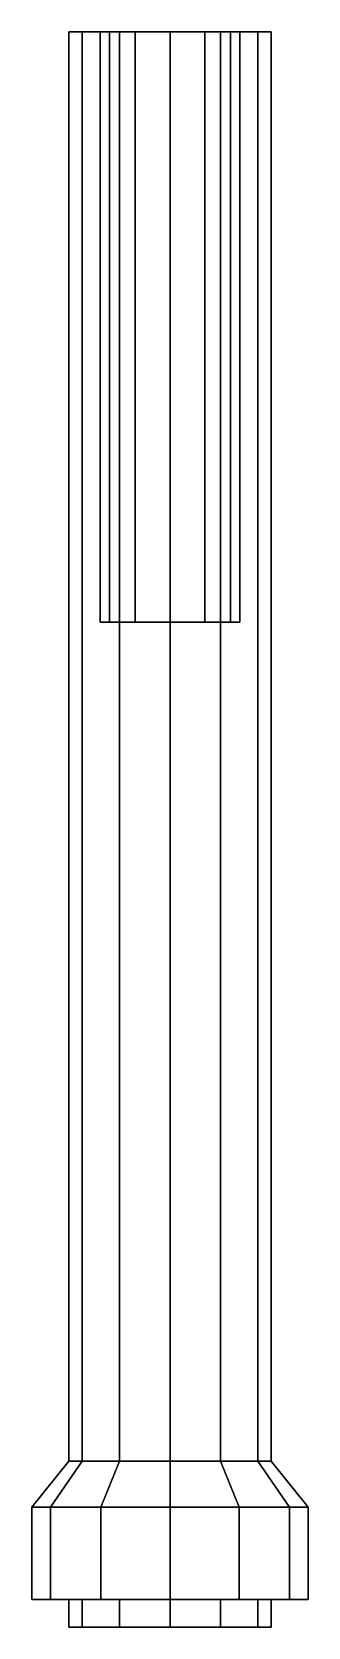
# Model space of a CAD drawing. Extents: x -0.15 to 0.15, y -0.74 to 0.99.
import ezdxf

# ---------------------------------------------------------------- set-up
doc = ezdxf.new("R2010")
doc.units = 0
doc.layers.add('BARREL', color=1, linetype='CONTINUOUS')

msp = doc.modelspace()

# ---------------------------------------------------------------- linework, layer by layer
at = {"layer": 'BARREL'}
for points in [[(-0.0953, 0.99, 0.055), (-0.11, 0.99), (-0.11, -0.56), (-0.0953, -0.56, 0.055)], [(-0.11, 0.99), (-0.0953, 0.99, -0.055), (-0.0953, -0.56, -0.055), (-0.11, -0.56)], [(-0.0658, 0.99, 0.038), (-0.076, 0.99), (-0.11, 0.99), (-0.0953, 0.99, 0.055)], [(-0.076, 0.99), (-0.0658, 0.99, -0.038), (-0.0953, 0.99, -0.055), (-0.11, 0.99)], [(-0.055, 0.99, 0.0953), (-0.0953, 0.99, 0.055), (-0.0953, -0.56, 0.055), (-0.055, -0.56, 0.0953)], [(-0.0953, 0.99, -0.055), (-0.055, 0.99, -0.0953), (-0.055, -0.56, -0.0953), (-0.0953, -0.56, -0.055)], [(-0.038, 0.99, 0.0658), (-0.0658, 0.99, 0.038), (-0.0953, 0.99, 0.055), (-0.055, 0.99, 0.0953)], [(-0.0658, 0.99, -0.038), (-0.038, 0.99, -0.0658), (-0.055, 0.99, -0.0953), (-0.0953, 0.99, -0.055)], [(-0.076, 0.99), (-0.0658, 0.99, 0.038), (-0.0658, 0.35, 0.038), (-0.076, 0.35)], [(-0.0658, 0.99, -0.038), (-0.076, 0.99), (-0.076, 0.35), (-0.0658, 0.35, -0.038)], [(-0.0658, 0.99, 0.038), (-0.038, 0.99, 0.0658), (-0.038, 0.35, 0.0658), (-0.0658, 0.35, 0.038)], [(-0.038, 0.99, -0.0658), (-0.0658, 0.99, -0.038), (-0.0658, 0.35, -0.038), (-0.038, 0.35, -0.0658)], [(0, 0.99, 0.11), (-0.055, 0.99, 0.0953), (-0.055, -0.56, 0.0953), (0, -0.56, 0.11)], [(-0.055, 0.99, -0.0953), (0, 0.99, -0.11), (0, -0.56, -0.11), (-0.055, -0.56, -0.0953)], [(0, 0.99, 0.076), (-0.038, 0.99, 0.0658), (-0.055, 0.99, 0.0953), (0, 0.99, 0.11)], [(-0.038, 0.99, -0.0658), (0, 0.99, -0.076), (0, 0.99, -0.11), (-0.055, 0.99, -0.0953)], [(-0.038, 0.99, 0.0658), (0, 0.99, 0.076), (0, 0.35, 0.076), (-0.038, 0.35, 0.0658)], [(0, 0.99, -0.076), (-0.038, 0.99, -0.0658), (-0.038, 0.35, -0.0658), (0, 0.35, -0.076)], [(0.055, 0.99, 0.0953), (0, 0.99, 0.11), (0, -0.56, 0.11), (0.055, -0.56, 0.0953)], [(0, 0.99, -0.11), (0.055, 0.99, -0.0953), (0.055, -0.56, -0.0953), (0, -0.56, -0.11)], [(0, 0.99, 0.076), (0.038, 0.99, 0.0658), (0.038, 0.35, 0.0658), (0, 0.35, 0.076)], [(0.038, 0.99, -0.0658), (0, 0.99, -0.076), (0, 0.35, -0.076), (0.038, 0.35, -0.0658)], [(0, 0.99, -0.076), (0.038, 0.99, -0.0658), (0.055, 0.99, -0.0953), (0, 0.99, -0.11)], [(0.038, 0.99, 0.0658), (0, 0.99, 0.076), (0, 0.99, 0.11), (0.055, 0.99, 0.0953)], [(0.038, 0.99, 0.0658), (0.0658, 0.99, 0.038), (0.0658, 0.35, 0.038), (0.038, 0.35, 0.0658)], [(0.0658, 0.99, -0.038), (0.038, 0.99, -0.0658), (0.038, 0.35, -0.0658), (0.0658, 0.35, -0.038)], [(0.038, 0.99, -0.0658), (0.0658, 0.99, -0.038), (0.0953, 0.99, -0.055), (0.055, 0.99, -0.0953)], [(0.0658, 0.99, 0.038), (0.038, 0.99, 0.0658), (0.055, 0.99, 0.0953), (0.0953, 0.99, 0.055)], [(0.0953, 0.99, 0.055), (0.055, 0.99, 0.0953), (0.055, -0.56, 0.0953), (0.0953, -0.56, 0.055)], [(0.055, 0.99, -0.0953), (0.0953, 0.99, -0.055), (0.0953, -0.56, -0.055), (0.055, -0.56, -0.0953)], [(0.0658, 0.99, 0.038), (0.076, 0.99), (0.076, 0.35), (0.0658, 0.35, 0.038)], [(0.076, 0.99), (0.0658, 0.99, -0.038), (0.0658, 0.35, -0.038), (0.076, 0.35)], [(0.0658, 0.99, -0.038), (0.076, 0.99), (0.11, 0.99), (0.0953, 0.99, -0.055)], [(0.076, 0.99), (0.0658, 0.99, 0.038), (0.0953, 0.99, 0.055), (0.11, 0.99)], [(0.11, 0.99), (0.0953, 0.99, 0.055), (0.0953, -0.56, 0.055), (0.11, -0.56)], [(0.0953, 0.99, -0.055), (0.11, 0.99), (0.11, -0.56), (0.0953, -0.56, -0.055)], [(-0.0953, -0.56, 0.055), (-0.11, -0.56), (-0.15, -0.61), (-0.1299, -0.61, 0.075)], [(-0.11, -0.56), (-0.0953, -0.56, -0.055), (-0.1299, -0.61, -0.075), (-0.15, -0.61)], [(-0.055, -0.56, 0.0953), (-0.0953, -0.56, 0.055), (-0.1299, -0.61, 0.075), (-0.075, -0.61, 0.1299)], [(-0.0953, -0.56, -0.055), (-0.055, -0.56, -0.0953), (-0.075, -0.61, -0.1299), (-0.1299, -0.61, -0.075)], [(0, -0.56, 0.11), (-0.055, -0.56, 0.0953), (-0.075, -0.61, 0.1299), (0, -0.61, 0.15)], [(-0.055, -0.56, -0.0953), (0, -0.56, -0.11), (0, -0.61, -0.15), (-0.075, -0.61, -0.1299)], [(0.055, -0.56, 0.0953), (0, -0.56, 0.11), (0, -0.61, 0.15), (0.075, -0.61, 0.1299)], [(0, -0.56, -0.11), (0.055, -0.56, -0.0953), (0.075, -0.61, -0.1299), (0, -0.61, -0.15)], [(0.0953, -0.56, 0.055), (0.055, -0.56, 0.0953), (0.075, -0.61, 0.1299), (0.1299, -0.61, 0.075)], [(0.055, -0.56, -0.0953), (0.0953, -0.56, -0.055), (0.1299, -0.61, -0.075), (0.075, -0.61, -0.1299)], [(0.11, -0.56), (0.0953, -0.56, 0.055), (0.1299, -0.61, 0.075), (0.15, -0.61)], [(0.0953, -0.56, -0.055), (0.11, -0.56), (0.15, -0.61), (0.1299, -0.61, -0.075)], [(-0.1299, -0.61, 0.075), (-0.15, -0.61), (-0.15, -0.71), (-0.1299, -0.71, 0.075)], [(-0.15, -0.61), (-0.1299, -0.61, -0.075), (-0.1299, -0.71, -0.075), (-0.15, -0.71)], [(-0.075, -0.61, 0.1299), (-0.1299, -0.61, 0.075), (-0.1299, -0.71, 0.075), (-0.075, -0.71, 0.1299)], [(-0.1299, -0.61, -0.075), (-0.075, -0.61, -0.1299), (-0.075, -0.71, -0.1299), (-0.1299, -0.71, -0.075)], [(0, -0.61, 0.15), (-0.075, -0.61, 0.1299), (-0.075, -0.71, 0.1299), (0, -0.71, 0.15)], [(-0.075, -0.61, -0.1299), (0, -0.61, -0.15), (0, -0.71, -0.15), (-0.075, -0.71, -0.1299)], [(0.075, -0.61, 0.1299), (0, -0.61, 0.15), (0, -0.71, 0.15), (0.075, -0.71, 0.1299)], [(0, -0.61, -0.15), (0.075, -0.61, -0.1299), (0.075, -0.71, -0.1299), (0, -0.71, -0.15)], [(0.1299, -0.61, 0.075), (0.075, -0.61, 0.1299), (0.075, -0.71, 0.1299), (0.1299, -0.71, 0.075)], [(0.075, -0.61, -0.1299), (0.1299, -0.61, -0.075), (0.1299, -0.71, -0.075), (0.075, -0.71, -0.1299)], [(0.15, -0.61), (0.1299, -0.61, 0.075), (0.1299, -0.71, 0.075), (0.15, -0.71)], [(0.1299, -0.61, -0.075), (0.15, -0.61), (0.15, -0.71), (0.1299, -0.71, -0.075)], [(-0.1299, -0.71, 0.075), (-0.15, -0.71), (-0.11, -0.71), (-0.0953, -0.71, 0.055)], [(-0.15, -0.71), (-0.1299, -0.71, -0.075), (-0.0953, -0.71, -0.055), (-0.11, -0.71)], [(-0.075, -0.71, 0.1299), (-0.1299, -0.71, 0.075), (-0.0953, -0.71, 0.055), (-0.055, -0.71, 0.0953)], [(-0.1299, -0.71, -0.075), (-0.075, -0.71, -0.1299), (-0.055, -0.71, -0.0953), (-0.0953, -0.71, -0.055)], [(-0.0953, -0.71, 0.055), (-0.11, -0.71), (-0.11, -0.74), (-0.0953, -0.74, 0.055)], [(-0.11, -0.71), (-0.0953, -0.71, -0.055), (-0.0953, -0.74, -0.055), (-0.11, -0.74)], [(-0.0953, -0.71, -0.055), (-0.055, -0.71, -0.0953), (-0.055, -0.74, -0.0953), (-0.0953, -0.74, -0.055)], [(-0.055, -0.71, 0.0953), (-0.0953, -0.71, 0.055), (-0.0953, -0.74, 0.055), (-0.055, -0.74, 0.0953)], [(0, -0.71, 0.15), (-0.075, -0.71, 0.1299), (-0.055, -0.71, 0.0953), (0, -0.71, 0.11)], [(-0.075, -0.71, -0.1299), (0, -0.71, -0.15), (0, -0.71, -0.11), (-0.055, -0.71, -0.0953)], [(-0.055, -0.71, -0.0953), (0, -0.71, -0.11), (0, -0.74, -0.11), (-0.055, -0.74, -0.0953)], [(0, -0.71, 0.11), (-0.055, -0.71, 0.0953), (-0.055, -0.74, 0.0953), (0, -0.74, 0.11)], [(0, -0.71, -0.11), (0.055, -0.71, -0.0953), (0.055, -0.74, -0.0953), (0, -0.74, -0.11)], [(0.055, -0.71, 0.0953), (0, -0.71, 0.11), (0, -0.74, 0.11), (0.055, -0.74, 0.0953)], [(0, -0.71, -0.15), (0.075, -0.71, -0.1299), (0.055, -0.71, -0.0953), (0, -0.71, -0.11)], [(0.075, -0.71, 0.1299), (0, -0.71, 0.15), (0, -0.71, 0.11), (0.055, -0.71, 0.0953)], [(0.055, -0.71, -0.0953), (0.0953, -0.71, -0.055), (0.0953, -0.74, -0.055), (0.055, -0.74, -0.0953)], [(0.0953, -0.71, 0.055), (0.055, -0.71, 0.0953), (0.055, -0.74, 0.0953), (0.0953, -0.74, 0.055)], [(0.075, -0.71, -0.1299), (0.1299, -0.71, -0.075), (0.0953, -0.71, -0.055), (0.055, -0.71, -0.0953)], [(0.1299, -0.71, 0.075), (0.075, -0.71, 0.1299), (0.055, -0.71, 0.0953), (0.0953, -0.71, 0.055)], [(0.11, -0.71), (0.0953, -0.71, 0.055), (0.0953, -0.74, 0.055), (0.11, -0.74)], [(0.0953, -0.71, -0.055), (0.11, -0.71), (0.11, -0.74), (0.0953, -0.74, -0.055)], [(0.1299, -0.71, -0.075), (0.15, -0.71), (0.11, -0.71), (0.0953, -0.71, -0.055)], [(0.15, -0.71), (0.1299, -0.71, 0.075), (0.0953, -0.71, 0.055), (0.11, -0.71)], [(0.055, -0.74, 0.0953), (-0.0953, -0.74, 0.055), (-0.11, -0.74), (0.0953, -0.74, 0.055)], [(0.0953, -0.74, 0.055), (-0.11, -0.74), (-0.0953, -0.74, -0.055), (0.11, -0.74)], [(0, -0.74, 0.11), (-0.055, -0.74, 0.0953), (-0.0953, -0.74, 0.055), (0.055, -0.74, 0.0953)], [(0.11, -0.74), (-0.0953, -0.74, -0.055), (-0.055, -0.74, -0.0953), (0.0953, -0.74, -0.055)], [(0.0953, -0.74, -0.055), (-0.055, -0.74, -0.0953), (0, -0.74, -0.11), (0.055, -0.74, -0.0953)]]:
    msp.add_3dface(points, dxfattribs=at)

doc.saveas('drawing.dxf')
